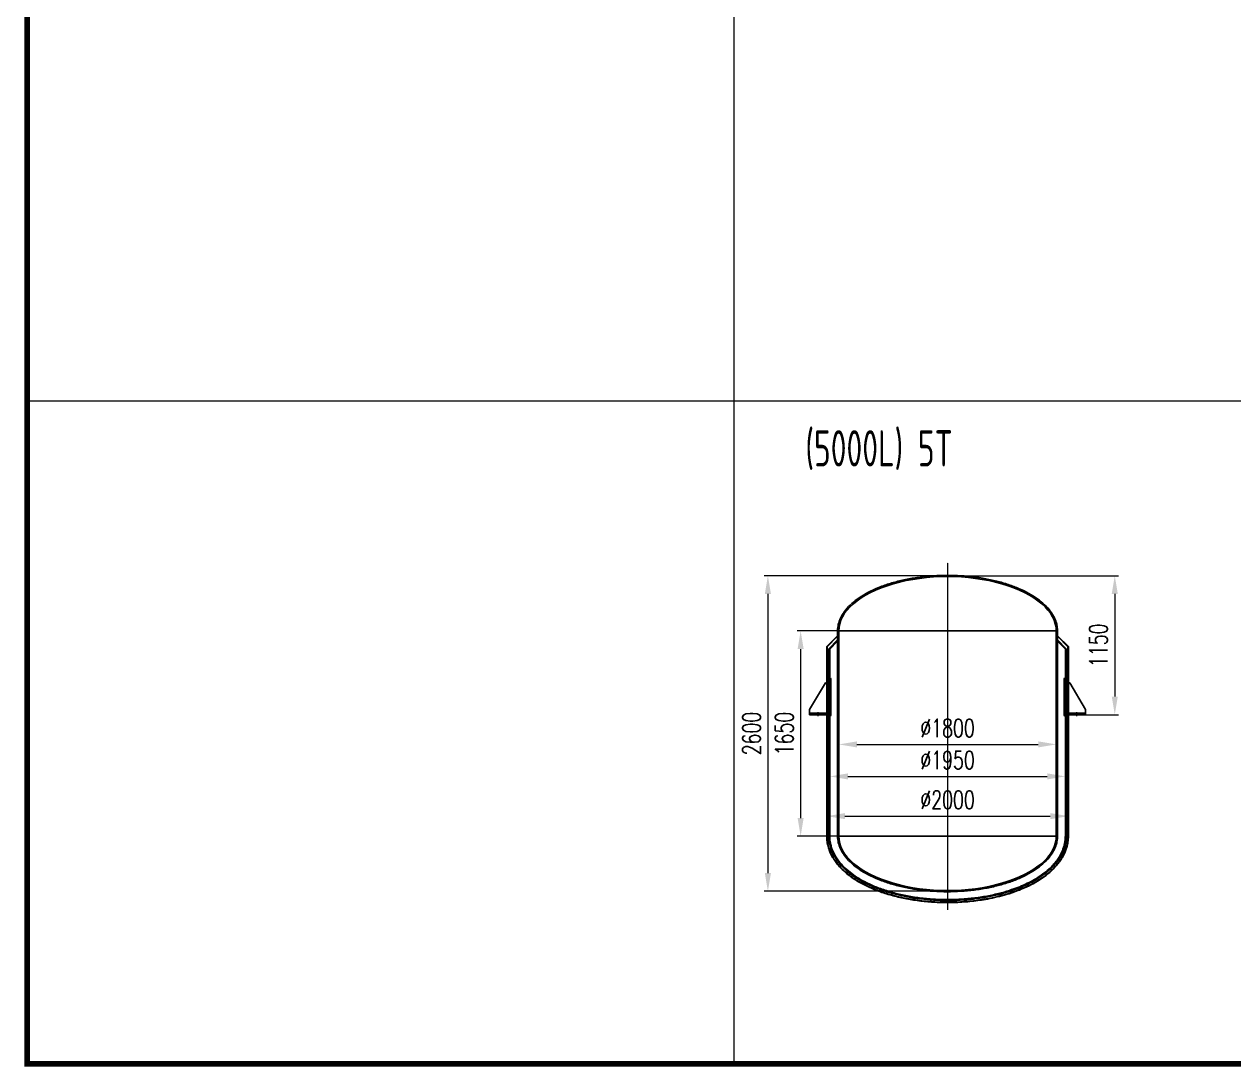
# Model space of a CAD drawing. Header units: inches. Extents: x -169 to 133840, y -13253 to 11464.
# Drawn here: x 110392 to 120403, y -7785 to 849 of the extents above; entities that cross this region are included whole.
import ezdxf

# ---------------------------------------------------------------- set-up
doc = ezdxf.new("R2010")
doc.units = ezdxf.units.IN
doc.header["$MEASUREMENT"] = 0
for name, pattern in [('CENTER', [50.8, 31.75, -6.35, 6.35, -6.35]), ('CENTER2', [1.125, 0.75, -0.125, 0.125, -0.125]), ('DASHED2', [9.525, 6.35, -3.175])]:
    doc.linetypes.add(name, pattern=pattern)
for name, color, linetype, lineweight in [('00', 93, 'Continuous', 25), ('1', 1, 'Continuous', 15), ('cc', 93, 'Continuous', 15), ('zx', 1, 'CENTER2', 15), ('中心线', 1, 'CENTER', 18)]:
    doc.layers.add(name, color=color, linetype=linetype, lineweight=lineweight)
doc.styles.get("Standard").update_dxf_attribs({"font": 'isocp.shx', "width": 0.707, "bigfont": 'hztxt.shx'})
doc.styles.add('style1', font='txt.shx', dxfattribs={"width": 0.7})
doc.dimstyles.new('iso-025', dxfattribs={"dimscale": 60, "dimtxt": 2.5, "dimasz": 2.5, "dimexe": 0.5, "dimexo": 0, "dimgap": 1, "dimtad": 1, "dimdec": 0, "dimdsep": 46, "dimtxsty": 'style1', "dimcen": 3, "dimclrd": 256, "dimclre": 256, "dimclrt": 256, "dimadec": 0, "dimazin": 2, "dimtfac": 1, "dimtdec": 0, "dimtmove": 0, "dimatfit": 0, "dimfxl": 0, "dimtolj": 1, "dimtzin": 0, "dimlwd": -1, "dimlwe": -1, "dimarcsym": 0})

# ---------------------------------------------------------------- blocks, each defined once
blk = doc.blocks.new('*D175')
at = {"layer": 'cc'}
for p, q in [((118034, -3719), (116517, -3719)), ((116547, -3869), (116547, -6181)), ((118034, -6331), (116517, -6331))]:
    blk.add_line(p, q, dxfattribs=at)
for points in [[(116522, -3869), (116572, -3869), (116547, -3719)], [(116522, -6181), (116572, -6181), (116547, -6331)]]:
    blk.add_solid(points, dxfattribs=at)
at = {"layer": 'Defpoints', "color": 0}
for p in [(118034, -3719), (116547, -6331), (118034, -6331)]:
    blk.add_point(p, dxfattribs=at)
at = {"layer": 'cc', "insert": (116412, -5025), "char_height": 150, "attachment_point": 5, "rotation": 90, "style": 'style1'}
blk.add_mtext('\\A1;2600', dxfattribs=at)
blk = doc.blocks.new('*D174')
at = {"layer": 'cc'}
for p, q in [((117128, -4175), (116788, -4175)), ((116818, -4325), (116818, -5725)), ((117128, -5875), (116788, -5875))]:
    blk.add_line(p, q, dxfattribs=at)
for points in [[(116793, -4325), (116843, -4325), (116818, -4175)], [(116793, -5725), (116843, -5725), (116818, -5875)]]:
    blk.add_solid(points, dxfattribs=at)
at = {"layer": 'Defpoints', "color": 0}
for p in [(117128, -4175), (116818, -5875), (117128, -5875)]:
    blk.add_point(p, dxfattribs=at)
at = {"layer": 'cc', "insert": (116683, -5025), "char_height": 150, "attachment_point": 5, "rotation": 90, "style": 'style1'}
blk.add_mtext('\\A1;1650', dxfattribs=at)
blk = doc.blocks.new('*D173')
at = {"layer": 'cc'}
for p, q in [((117134, -4991), (117134, -5145)), ((118934, -5034), (118934, -5145)), ((117284, -5115), (118784, -5115))]:
    blk.add_line(p, q, dxfattribs=at)
for points in [[(117284, -5090), (117284, -5140), (117134, -5115)], [(118784, -5090), (118784, -5140), (118934, -5115)]]:
    blk.add_solid(points, dxfattribs=at)
at = {"layer": 'Defpoints', "color": 0}
for p in [(117134, -4991), (118934, -5034), (118934, -5115)]:
    blk.add_point(p, dxfattribs=at)
at = {"layer": 'cc', "insert": (118034, -4980), "char_height": 150, "attachment_point": 5, "style": 'style1'}
blk.add_mtext('\\A1;%%C1800', dxfattribs=at)
blk = doc.blocks.new('A1.5T3')
for p, q in [((5355, 15451), (5355, 15152)), ((5376, 15459), (5363, 15459)), ((5370, 15169), (5370, 15419)), ((5370, 15419), (5400, 15419)), ((5376, 15459), (5376, 15419)), ((5400, 15419), (5530, 15199)), ((5363, 15144), (5376, 15144)), ((5530, 15169), (5370, 15169)), ((5376, 15169), (5376, 15144)), ((5390, 15155), (5390, 15169)), ((5530, 15155), (5390, 15155)), ((5445, 15169), (5445, 15155)), ((5530, 15155), (5460, 15155)), ((5475, 15169), (5475, 15155)), ((5530, 15199), (5530, 15169)), ((5530, 15169), (5530, 15155))]:
    blk.add_line(p, q)
at = {"linetype": 'DASHED2'}
blk.add_line((5368, 15459), (5368, 15144), dxfattribs=at)
for centre, start, end in [((5363, 15451), 90, 180), ((5363, 15152), 180, 270)]:
    blk.add_arc(centre, 8, start, end)
at = {"layer": '中心线'}
blk.add_line((5460, 15144), (5460, 15182), dxfattribs=at)
blk = doc.blocks.new('*D172')
at = {"layer": 'cc'}
for p, q in [((118034, -3719), (119448, -3719)), ((119418, -3869), (119418, -4719)), ((119103, -4869), (119448, -4869))]:
    blk.add_line(p, q, dxfattribs=at)
for points in [[(119393, -3869), (119443, -3869), (119418, -3719)], [(119393, -4719), (119443, -4719), (119418, -4869)]]:
    blk.add_solid(points, dxfattribs=at)
at = {"layer": 'Defpoints', "color": 0}
for p in [(118034, -3719), (119103, -4869), (119418, -4869)]:
    blk.add_point(p, dxfattribs=at)
at = {"layer": 'cc', "insert": (119283, -4294), "char_height": 150, "attachment_point": 5, "rotation": 90, "style": 'style1'}
blk.add_mtext('\\A1;1150', dxfattribs=at)
blk = doc.blocks.new('*D176')
at = {"layer": 'cc'}
for p, q in [((117059, -5322), (117059, -5410)), ((117209, -5380), (118859, -5380)), ((119009, -5334), (119009, -5410))]:
    blk.add_line(p, q, dxfattribs=at)
for points in [[(117209, -5355), (117209, -5405), (117059, -5380)], [(118859, -5355), (118859, -5405), (119009, -5380)]]:
    blk.add_solid(points, dxfattribs=at)
at = {"layer": 'Defpoints', "color": 0}
for p in [(117059, -5322), (119009, -5334), (119009, -5380)]:
    blk.add_point(p, dxfattribs=at)
at = {"layer": 'cc', "insert": (118034, -5245), "char_height": 150, "attachment_point": 5, "style": 'style1'}
blk.add_mtext('\\A1;%%C1950', dxfattribs=at)
blk = doc.blocks.new('*D177')
at = {"layer": 'cc'}
for p, q in [((117034, -5585), (117034, -5739)), ((119034, -5629), (119034, -5739)), ((117184, -5709), (118884, -5709))]:
    blk.add_line(p, q, dxfattribs=at)
for points in [[(117184, -5684), (117184, -5734), (117034, -5709)], [(118884, -5684), (118884, -5734), (119034, -5709)]]:
    blk.add_solid(points, dxfattribs=at)
at = {"layer": 'Defpoints', "color": 0}
for p in [(117034, -5585), (119034, -5629), (119034, -5709)]:
    blk.add_point(p, dxfattribs=at)
at = {"layer": 'cc', "insert": (118034, -5574), "char_height": 150, "attachment_point": 5, "style": 'style1'}
blk.add_mtext('\\A1;%%C2000', dxfattribs=at)

msp = doc.modelspace()

# ---------------------------------------------------------------- linework, layer by layer
for p, q in [((117123.8, -4174.9), (118943.8, -4174.9)), ((117123.8, -5874.9), (117123.8, -4174.9)), ((117133.8, -4174.9), (117127.8, -4174.9)), ((117133.8, -5874.9), (117133.8, -4174.9)), ((118933.8, -4174.9), (118939.8, -4174.9)), ((118933.8, -4174.9), (118933.8, -5874.9)), ((118933.8, -4174.9), (118939.8, -4174.9)), ((118943.8, -4174.9), (118943.8, -5874.9)), ((117033.8, -4304.9), (117123.8, -4214.9)), ((117036.8, -4306.2), (117034.7, -4304)), ((117036.8, -4306.2), (117123.8, -4219.2)), ((117050.8, -4322.9), (117123.8, -4249.9)), ((117058.8, -4326.2), (117123.8, -4261.2)), ((119033.8, -4304.9), (118943.8, -4214.9)), ((119030.8, -4306.2), (118943.8, -4219.2)), ((119016.8, -4322.9), (118943.8, -4249.9)), ((119008.8, -4326.2), (118943.8, -4261.2)), ((119030.8, -4306.2), (119032.9, -4304)), ((117033.8, -4304.9), (117033.8, -5874.9)), ((117036.8, -4306.2), (117033.8, -4306.2)), ((117036.8, -4306.2), (117036.8, -5874.9)), ((117050.8, -5874.9), (117050.8, -4322.9)), ((117058.8, -5874.9), (117058.8, -4326.2)), ((119008.8, -5874.9), (119008.8, -4326.2)), ((119016.8, -5874.9), (119016.8, -4322.9)), ((119030.8, -4306.2), (119030.8, -5874.9)), ((119030.8, -4306.2), (119033.8, -4306.2)), ((119033.8, -4304.9), (119033.8, -5874.9)), ((118943.8, -5874.9), (117123.8, -5874.9)), ((117133.8, -5874.9), (117127.8, -5874.9)), ((118933.8, -5874.9), (118939.8, -5874.9))]:
    msp.add_line(p, q)
msp.add_ellipse((118033.8, -4174.9), major_axis=(900, 0), ratio=0.5, start_param=0, end_param=3.1415927)
at = {"extrusion": (0, 0, -1)}
msp.add_ellipse((118033.8, -5874.9), major_axis=(900, 0), ratio=0.5, start_param=0, end_param=3.1415927, dxfattribs=at)
for points, knots in [([(118943.8, -4174.9), (118943.8, -4162.7), (118942.9, -4150.5), (118939.1, -4126.1), (118936.2, -4114), (118928.6, -4089.9), (118923.9, -4078), (118909.3, -4047.4), (118898, -4028.9), (118871, -3992.9), (118855.3, -3975.4), (118819.9, -3941.6), (118800.1, -3925.3), (118756.6, -3894.1), (118733, -3879.2), (118682.4, -3851.1), (118655.4, -3837.8), (118598.2, -3813.1), (118568.2, -3801.7), (118505.5, -3780.7), (118472.8, -3771.3), (118405.5, -3754.4), (118370.8, -3747), (118299.8, -3734.5), (118263.5, -3729.3), (118190, -3721.3), (118152.8, -3718.4), (118077.9, -3715.1), (118040.2, -3714.5), (117965.1, -3715.8), (117927.6, -3717.7), (117853.3, -3723.6), (117816.5, -3727.7), (117744.3, -3738.3), (117708.8, -3744.7), (117639.7, -3759.6), (117606.1, -3768.2), (117541.2, -3787.3), (117509.9, -3797.9), (117450.2, -3821), (117421.7, -3833.5), (117368.1, -3860.1), (117342.9, -3874.3), (117296.2, -3904.2), (117274.6, -3919.9), (117235.5, -3952.5), (117218, -3969.5), (117187.1, -4004.6), (117173.8, -4022.7), (117151.8, -4059.7), (117143, -4078.6), (117131.4, -4113.4), (117127.8, -4129.2), (117124.5, -4155), (117123.8, -4164.9), (117123.8, -4174.9)], [0, 0, 0, 0, 0.0780364, 0.0780364, 0.1560729, 0.1560729, 0.2341093, 0.2341093, 0.3587581, 0.3587581, 0.4834069, 0.4834069, 0.6080557, 0.6080557, 0.7327045, 0.7327045, 0.8573532, 0.8573532, 0.982002, 0.982002, 1.1066508, 1.1066508, 1.2312996, 1.2312996, 1.3559483, 1.3559483, 1.4805971, 1.4805971, 1.6052459, 1.6052459, 1.7298947, 1.7298947, 1.8545435, 1.8545435, 1.9791922, 1.9791922, 2.103841, 2.103841, 2.2284898, 2.2284898, 2.3531386, 2.3531386, 2.4777874, 2.4777874, 2.6024361, 2.6024361, 2.7270849, 2.7270849, 2.8517337, 2.8517337, 2.9763825, 2.9763825, 3.0779787, 3.0779787, 3.1415927, 3.1415927, 3.1415927, 3.1415927]), ([(119033.8, -5874.9), (119033.8, -5888), (119033, -5901), (119029.7, -5928.3), (119027.1, -5942.6), (119020.7, -5967.6), (119017.3, -5978.4), (119009.6, -5999.7), (119005.3, -6010.2), (118995.6, -6030.8), (118990.3, -6040.9), (118978.7, -6060.7), (118972.5, -6070.4), (118959.3, -6089.4), (118952.3, -6098.7), (118929.4, -6126.8), (118912.3, -6144.9), (118875.1, -6179.3), (118855, -6195.7), (118812.2, -6226.7), (118789.5, -6241.4), (118741.5, -6269.2), (118716.4, -6282.3), (118663.8, -6306.8), (118636.5, -6318.2), (118579.8, -6339.5), (118550.5, -6349.2), (118495.3, -6365.6), (118469.6, -6372.4), (118417.2, -6384.8), (118390.5, -6390.5), (118321.6, -6403.2), (118278.8, -6409.4), (118192, -6418.8), (118148, -6422), (118066.8, -6425), (118029.6, -6425.3), (117952.1, -6423.6), (117911.7, -6421.4), (117831.7, -6414.5), (117792.1, -6409.7), (117714.2, -6397.7), (117676, -6390.5), (117601.3, -6373.5), (117564.9, -6363.7), (117494.5, -6341.9), (117460.5, -6329.8), (117395.4, -6303.3), (117364.2, -6288.8), (117305.1, -6257.7), (117277.2, -6241), (117232.6, -6210.6), (117215, -6197.3), (117181.8, -6169.7), (117166.2, -6155.3), (117137.2, -6125.3), (117123.8, -6109.7), (117103.5, -6082.7), (117095.9, -6071.7), (117080.6, -6047), (117073.1, -6033.1), (117062.2, -6009.6), (117058.2, -6000), (117049.9, -5977.3), (117045.9, -5964), (117040.6, -5941.6), (117038.8, -5932.6), (117036, -5914.1), (117035, -5904.5), (117034, -5888.2), (117033.8, -5881.6), (117033.8, -5874.9)], [0, 0, 0, 0, 0.0602064, 0.0602064, 0.1270489, 0.1270489, 0.1789927, 0.1789927, 0.2309364, 0.2309364, 0.2828802, 0.2828802, 0.334824, 0.334824, 0.3867677, 0.3867677, 0.4950793, 0.4950793, 0.6033909, 0.6033909, 0.7117025, 0.7117025, 0.8200141, 0.8200141, 0.9283257, 0.9283257, 1.0366373, 1.0366373, 1.127005, 1.127005, 1.2173728, 1.2173728, 1.3572117, 1.3572117, 1.4970506, 1.4970506, 1.614238, 1.614238, 1.7421973, 1.7421973, 1.8701565, 1.8701565, 1.9981157, 1.9981157, 2.1260749, 2.1260749, 2.2540342, 2.2540342, 2.3819934, 2.3819934, 2.5099526, 2.5099526, 2.6005581, 2.6005581, 2.6911636, 2.6911636, 2.7817691, 2.7817691, 2.84171, 2.84171, 2.9132735, 2.9132735, 2.9604279, 2.9604279, 3.0243198, 3.0243198, 3.0664028, 3.0664028, 3.1108847, 3.1108847, 3.1415927, 3.1415927, 3.1415927, 3.1415927]), ([(119030.8, -5874.9), (119030.8, -5887.8), (119030.1, -5900.6), (119026.8, -5927.7), (119024.1, -5942), (119017.7, -5967.2), (119014.2, -5978.3), (119006.3, -6000), (119001.8, -6010.7), (118991.4, -6032.5), (118985.4, -6043.6), (118972.4, -6065.2), (118965.4, -6075.8), (118948.3, -6099.1), (118938.1, -6111.7), (118916.1, -6136.2), (118904.5, -6148), (118872.8, -6177.4), (118851.9, -6194.4), (118807.1, -6226.6), (118783.2, -6241.8), (118732.9, -6270.5), (118706.4, -6283.9), (118651.1, -6309), (118622.2, -6320.7), (118562.5, -6342.2), (118531.6, -6352), (118468, -6369.8), (118435.4, -6377.8), (118368.7, -6391.8), (118334.7, -6397.8), (118265.7, -6407.9), (118230.6, -6411.9), (118160, -6418), (118124.3, -6420.1), (118052.9, -6422.2), (118017, -6422.2), (117945.6, -6420.2), (117909.9, -6418.2), (117826.8, -6411.1), (117779.6, -6405.2), (117687.2, -6389.8), (117642.1, -6380.3), (117562, -6359.8), (117526.6, -6349.2), (117458.3, -6325.8), (117425.5, -6312.9), (117362.8, -6284.8), (117332.9, -6269.6), (117276.6, -6237.1), (117250.1, -6219.7), (117200.9, -6182.6), (117178.1, -6162.9), (117137, -6121.2), (117118.5, -6099.1), (117094.8, -6064.5), (117087.6, -6053), (117074.6, -6029.3), (117068.7, -6017.1), (117058.8, -5993.5), (117054.7, -5982), (117047.6, -5958.7), (117044.7, -5946.9), (117040.2, -5923), (117038.6, -5911), (117037.1, -5890.9), (117036.8, -5882.9), (117036.8, -5874.9)], [0, 0, 0, 0, 0.0598098, 0.0598098, 0.1272238, 0.1272238, 0.180816, 0.180816, 0.2344081, 0.2344081, 0.2919327, 0.2919327, 0.3494573, 0.3494573, 0.4218515, 0.4218515, 0.4942456, 0.4942456, 0.6074419, 0.6074419, 0.7206382, 0.7206382, 0.8338346, 0.8338346, 0.9470309, 0.9470309, 1.0602272, 1.0602272, 1.1734235, 1.1734235, 1.2866198, 1.2866198, 1.3998161, 1.3998161, 1.5130124, 1.5130124, 1.6262087, 1.6262087, 1.739405, 1.739405, 1.892414, 1.892414, 2.045423, 2.045423, 2.1730351, 2.1730351, 2.3006472, 2.3006472, 2.4282593, 2.4282593, 2.5558714, 2.5558714, 2.6834835, 2.6834835, 2.8110956, 2.8110956, 2.8729982, 2.8729982, 2.9349009, 2.9349009, 2.9913743, 2.9913743, 3.0478476, 3.0478476, 3.104321, 3.104321, 3.1415927, 3.1415927, 3.1415927, 3.1415927]), ([(119016.8, -5874.9), (119016.8, -5887.5), (119016.1, -5900), (119013.1, -5923.8), (119011.1, -5935.1), (119005.9, -5957.4), (119002.7, -5968.4), (118995.2, -5990.1), (118990.8, -6000.8), (118981, -6021.9), (118975.6, -6032.4), (118963.6, -6052.9), (118957.1, -6062.9), (118940.5, -6086.5), (118929.8, -6099.9), (118906.8, -6125.8), (118894.4, -6138.3), (118863, -6167.3), (118843.1, -6183.4), (118800.6, -6214.1), (118778, -6228.6), (118730.2, -6256), (118705, -6269), (118652.4, -6293.2), (118625, -6304.5), (118559.8, -6328.6), (118521.4, -6340.7), (118448.7, -6360.3), (118414.9, -6368.1), (118345.8, -6381.7), (118310.5, -6387.5), (118239, -6397), (118202.8, -6400.6), (118129.8, -6405.8), (118093, -6407.3), (118019.3, -6408.2), (117982.4, -6407.6), (117909, -6404.1), (117872.5, -6401.3), (117800.2, -6393.6), (117764.5, -6388.6), (117694.4, -6376.7), (117659.9, -6369.7), (117592.7, -6353.6), (117559.9, -6344.5), (117496.4, -6324.5), (117465.7, -6313.5), (117402.9, -6288.1), (117371.2, -6273.4), (117316.9, -6244.7), (117293.6, -6231), (117249.7, -6202.1), (117229.1, -6186.9), (117190.6, -6154.9), (117172.7, -6138.2), (117140.2, -6103.1), (117125.5, -6084.8), (117102.5, -6050.8), (117093.5, -6035.4), (117080.4, -6008.9), (117075.7, -5998.1), (117066.3, -5973.1), (117062, -5958.8), (117056.4, -5934.1), (117054.5, -5923.6), (117051.9, -5902.6), (117051.1, -5892.1), (117050.9, -5879.3), (117050.8, -5877.1), (117050.8, -5874.9)], [0, 0, 0, 0, 0.0611807, 0.0611807, 0.1166418, 0.1166418, 0.1721028, 0.1721028, 0.2275639, 0.2275639, 0.2835912, 0.2835912, 0.3396186, 0.3396186, 0.4182031, 0.4182031, 0.4967875, 0.4967875, 0.6064865, 0.6064865, 0.7161854, 0.7161854, 0.8258843, 0.8258843, 0.9355833, 0.9355833, 1.0774474, 1.0774474, 1.1948651, 1.1948651, 1.3122827, 1.3122827, 1.4297004, 1.4297004, 1.5471181, 1.5471181, 1.6645358, 1.6645358, 1.7819534, 1.7819534, 1.8993711, 1.8993711, 2.0167888, 2.0167888, 2.1342064, 2.1342064, 2.2516241, 2.2516241, 2.3838311, 2.3838311, 2.4917012, 2.4917012, 2.5995713, 2.5995713, 2.7074413, 2.7074413, 2.8153114, 2.8153114, 2.8993938, 2.8993938, 2.9561363, 2.9561363, 3.0279905, 3.0279905, 3.0794402, 3.0794402, 3.1308899, 3.1308899, 3.1415927, 3.1415927, 3.1415927, 3.1415927]), ([(119008.8, -5874.9), (119008.8, -5887.3), (119008.1, -5899.6), (119005.4, -5921.4), (119003.7, -5930.9), (118999.6, -5949.7), (118997.1, -5959), (118991.2, -5977.5), (118987.9, -5986.6), (118979.1, -6007.7), (118973.4, -6019.4), (118960.6, -6042.5), (118953.6, -6053.8), (118938.3, -6075.9), (118930, -6086.7), (118912.3, -6107.8), (118902.9, -6118.1), (118878.9, -6142.2), (118863.8, -6155.8), (118831.7, -6181.9), (118814.6, -6194.5), (118778.6, -6218.6), (118759.7, -6230.1), (118720.1, -6252.1), (118699.5, -6262.6), (118637.3, -6291.5), (118593.5, -6308.6), (118517.7, -6333.2), (118487, -6342), (118419.7, -6358.9), (118382.8, -6366.7), (118307.6, -6379.9), (118269.2, -6385.3), (118191.5, -6393.7), (118152.1, -6396.6), (118073.1, -6399.9), (118033.3, -6400.3), (117954.1, -6398.6), (117914.5, -6396.5), (117836.2, -6389.8), (117797.5, -6385.2), (117721.3, -6373.6), (117683.9, -6366.5), (117610.9, -6350.1), (117575.4, -6340.7), (117506.6, -6319.6), (117473.5, -6307.9), (117410, -6282.4), (117379.6, -6268.5), (117328, -6241.7), (117306.1, -6229.1), (117264.6, -6202.6), (117245, -6188.8), (117208.2, -6159.7), (117191.1, -6144.5), (117159.5, -6112.8), (117145, -6096.3), (117124, -6068.5), (117116.5, -6057.5), (117096.6, -6025.1), (117085.8, -6003), (117073.5, -5969), (117070.1, -5957.8), (117065.1, -5937), (117063.3, -5927.5), (117059.9, -5903.6), (117058.8, -5889.3), (117058.8, -5874.9)], [0, 0, 0, 0, 0.0616792, 0.0616792, 0.109648, 0.109648, 0.1576168, 0.1576168, 0.2055856, 0.2055856, 0.2694995, 0.2694995, 0.3334135, 0.3334135, 0.3973274, 0.3973274, 0.4612413, 0.4612413, 0.5514158, 0.5514158, 0.6415904, 0.6415904, 0.7317649, 0.7317649, 0.8219394, 0.8219394, 0.9944552, 0.9944552, 1.1059074, 1.1059074, 1.2328332, 1.2328332, 1.3597591, 1.3597591, 1.4866849, 1.4866849, 1.6136108, 1.6136108, 1.7405367, 1.7405367, 1.8674625, 1.8674625, 1.9943884, 1.9943884, 2.1213143, 2.1213143, 2.2482401, 2.2482401, 2.375166, 2.375166, 2.4764684, 2.4764684, 2.5777709, 2.5777709, 2.6790733, 2.6790733, 2.7803757, 2.7803757, 2.8435169, 2.8435169, 2.9633753, 2.9633753, 3.0215299, 3.0215299, 3.069762, 3.069762, 3.1415927, 3.1415927, 3.1415927, 3.1415927]), ([(118943.8, -5874.9), (118943.8, -5887.1), (118942.9, -5899.4), (118939.1, -5923.7), (118936.2, -5935.8), (118928.6, -5959.9), (118923.9, -5971.8), (118909.3, -6002.4), (118898, -6020.9), (118871, -6056.9), (118855.3, -6074.4), (118819.9, -6108.2), (118800.1, -6124.5), (118756.6, -6155.7), (118733, -6170.6), (118682.4, -6198.7), (118655.4, -6212), (118598.2, -6236.7), (118568.2, -6248.2), (118505.5, -6269.1), (118472.8, -6278.6), (118405.5, -6295.4), (118370.8, -6302.8), (118299.8, -6315.3), (118263.5, -6320.5), (118190, -6328.5), (118152.8, -6331.4), (118077.9, -6334.8), (118040.2, -6335.3), (117965.1, -6334), (117927.6, -6332.2), (117853.3, -6326.2), (117816.5, -6322.1), (117744.3, -6311.5), (117708.8, -6305.2), (117639.7, -6290.2), (117606.1, -6281.6), (117541.2, -6262.5), (117509.9, -6251.9), (117450.2, -6228.8), (117421.7, -6216.4), (117368.1, -6189.7), (117342.9, -6175.5), (117296.2, -6145.7), (117274.6, -6130), (117235.5, -6097.3), (117218, -6080.3), (117187.1, -6045.2), (117173.8, -6027.1), (117151.8, -5990.2), (117143, -5971.3), (117131.4, -5936.5), (117127.8, -5920.7), (117124.5, -5894.8), (117123.8, -5884.9), (117123.8, -5874.9)], [0, 0, 0, 0, 0.0780364, 0.0780364, 0.1560729, 0.1560729, 0.2341093, 0.2341093, 0.3587581, 0.3587581, 0.4834069, 0.4834069, 0.6080557, 0.6080557, 0.7327045, 0.7327045, 0.8573532, 0.8573532, 0.982002, 0.982002, 1.1066508, 1.1066508, 1.2312996, 1.2312996, 1.3559483, 1.3559483, 1.4805971, 1.4805971, 1.6052459, 1.6052459, 1.7298947, 1.7298947, 1.8545435, 1.8545435, 1.9791922, 1.9791922, 2.103841, 2.103841, 2.2284898, 2.2284898, 2.3531386, 2.3531386, 2.4777874, 2.4777874, 2.6024361, 2.6024361, 2.7270849, 2.7270849, 2.8517337, 2.8517337, 2.9763825, 2.9763825, 3.0779787, 3.0779787, 3.1415927, 3.1415927, 3.1415927, 3.1415927])]:
    msp.add_open_spline(points, degree=3, knots=knots)
at = {"layer": '00', "color": 7, "const_width": 48}
msp.add_lwpolyline([(133815.8, -7760.9), (133815.8, 9459.1), (110415.8, 9459.1), (110415.8, -7760.9), (133815.8, -7760.9)], dxfattribs=at)
at = {"layer": '1', "ltscale": 2.5}
for p, q in [((116265.8, 9459.1), (116265.8, -7760.9)), ((110415.8, -2269.1), (133815.8, -2269.1))]:
    msp.add_line(p, q, dxfattribs=at)
at = {"layer": 'zx'}
msp.add_line((118033.8, -3610.9), (118033.8, -6485.2), dxfattribs=at)

# ---------------------------------------------------------------- block references
at = {"xscale": -1}
msp.add_blockref('A1.5T3', (122422.5, -20024.3), dxfattribs=at)
msp.add_blockref('A1.5T3', (113645.2, -20024.3))

# ---------------------------------------------------------------- texts
at = {"layer": 'cc', "insert": (118076.9, -2513.2), "char_height": 300, "attachment_point": 3}
msp.add_mtext('(5000L) 5T', dxfattribs=at)

# ---------------------------------------------------------------- dimensions: what is measured, and where the dimension line sits
at = {"layer": 'cc'}
for base, p1, p2, text, picture, middle in [((116547.3, -6330.9), (118033.8, -3718.9), (118033.8, -6330.9), '2600', '*D175', (116412.3, -5024.9)), ((116817.7, -5874.9), (117127.8, -4174.9), (117127.8, -5874.9), '1650', '*D174', (116682.7, -5024.9))]:
    dim = msp.add_linear_dim(base=base, p1=p1, p2=p2, angle=90, text=text, dimstyle='iso-025', dxfattribs=at)
    dim.commit()
    dim.dimension.update_dxf_attribs({"geometry": picture, "text_midpoint": middle})
dim = msp.add_linear_dim(base=(119418.1, -4868.9), p1=(118033.8, -3718.9), p2=(119102.6, -4868.9), angle=90, dimstyle='iso-025', dxfattribs=at)
dim.commit()
dim.dimension.update_dxf_attribs({"geometry": '*D172', "text_midpoint": (119283.1, -4293.9)})
for base, p1, p2, picture, middle in [((118933.8, -5114.6), (117133.8, -4990.6), (118933.8, -5034.3), '*D173', (118033.8, -4979.6)), ((119008.8, -5380.5), (117058.8, -5322), (119008.8, -5334), '*D176', (118033.8, -5245.5)), ((119033.8, -5708.9), (117033.8, -5585), (119033.8, -5628.6), '*D177', (118033.8, -5573.9))]:
    dim = msp.add_linear_dim(base=base, p1=p1, p2=p2, text='%%C<>', dimstyle='iso-025', dxfattribs=at)
    dim.commit()
    dim.dimension.update_dxf_attribs({"geometry": picture, "text_midpoint": middle})

doc.saveas('drawing.dxf')
